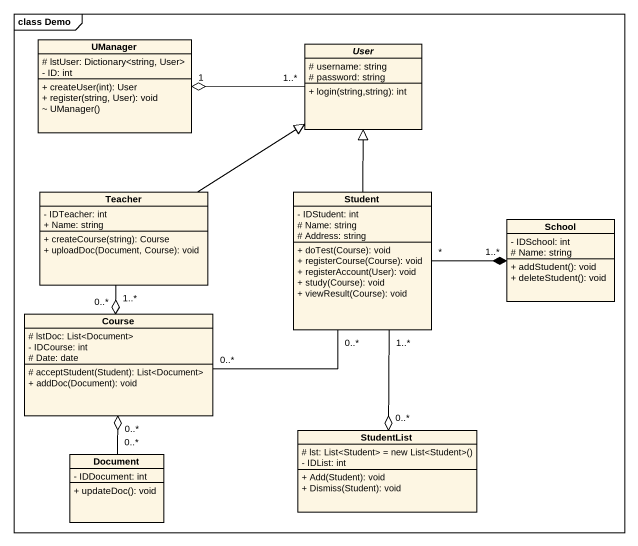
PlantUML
@startuml
mainframe class Demo
hide circle
hide empty members
skinparam classAttributeIconSize 0
class UManager {
  # lstUser: Dictionary<string, User>
  - ID: int
  + createUser(int): User
  + register(string, User): void
  ~ UManager()
}
abstract class User {
  # username: string
  # password: string
  + login(string,string): int
}
class Teacher {
  - IDTeacher: int
  + Name: string
  + createCourse(string): Course
  + uploadDoc(Document, Course): void
}
class Student {
  - IDStudent: int
  # Name: string
  # Address: string
  + doTest(Course): void
  + registerCourse(Course): void
  + registerAccount(User): void
  + study(Course): void
  + viewResult(Course): void
}
class School {
  - IDSchool: int
  # Name: string
  + addStudent(): void
  + deleteStudent(): void
}
class Course {
  # lstDoc: List<Document>
  - IDCourse: int
  # Date: date
  # acceptStudent(Student): List<Document>
  + addDoc(Document): void
}
class StudentList {
  {field} # lst: List<Student> = new List<Student>()
  - IDList: int
  + Add(Student): void
  + Dismiss(Student): void
}
class Document {
  - IDDocument: int
  + updateDoc(): void
}
User "1..*" -left-o "1" UManager
Teacher -up-|> User
Teacher "1..*" --o "0..*" Course
Student -up-|> User
Student "*" -right-* "1..*" School
Student "1..*" --o "0..*" StudentList
Course "0..*" -right- "0..*" Student
Document "0..*" -up-o "0..*" Course
@enduml
